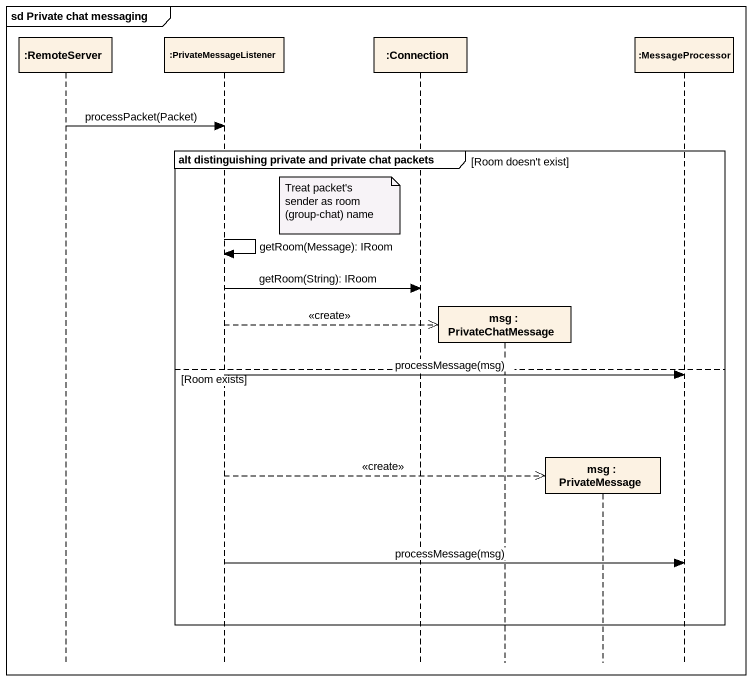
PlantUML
@startuml
mainframe sd Private chat messaging
hide footbox
participant ":RemoteServer" as RemoteServer
participant ":PrivateMessageListener" as PrivateMessageListener
participant ":Connection" as Connection
participant "msg : PrivateChatMessage" as msg
participant "msg : PrivateMessage" as msg_2
participant ":MessageProcessor" as MessageProcessor

RemoteServer -> PrivateMessageListener : processPacket(Packet)
group alt distinguishing private and private chat packets [Room doesn't exist]
  note left of Connection : Treat packet's sender as room (group-chat) name
  PrivateMessageListener -> PrivateMessageListener : getRoom(Message): IRoom
  PrivateMessageListener -> Connection : getRoom(String): IRoom
  PrivateMessageListener -->> msg ** : <<create>>
else Room exists
  PrivateMessageListener -> MessageProcessor : processMessage(msg)
  PrivateMessageListener -->> msg_2 ** : <<create>>
  PrivateMessageListener -> MessageProcessor : processMessage(msg)
end
@enduml
